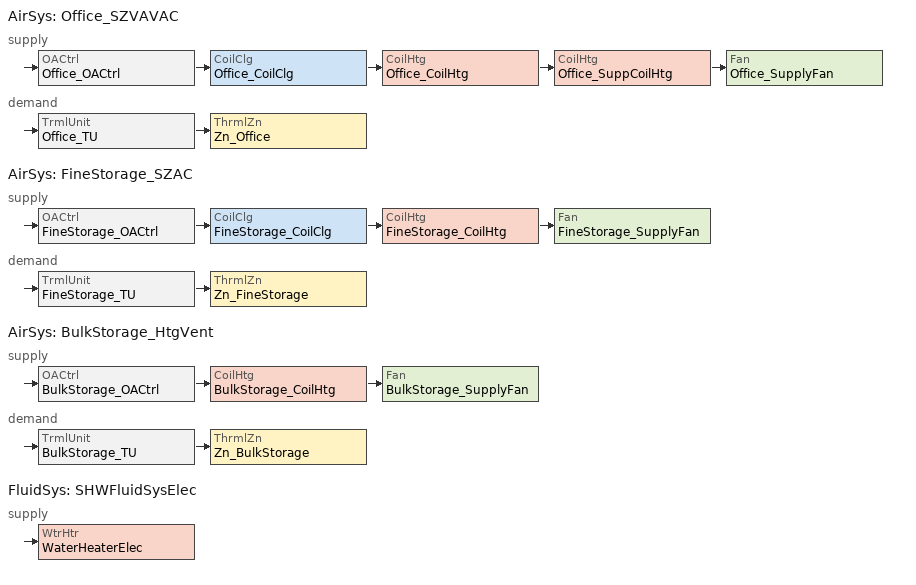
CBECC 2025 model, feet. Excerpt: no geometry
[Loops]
AirSys 'Office_SZVAVAC'
 supply: OACtrl 'Office_OACtrl' > CoilClg 'Office_CoilClg' > CoilHtg 'Office_CoilHtg' > CoilHtg 'Office_SuppCoilHtg' > Fan 'Office_SupplyFan'
 demand: TrmlUnit 'Office_TU' > ThrmlZn 'Zn_Office'
AirSys 'FineStorage_SZAC'
 supply: OACtrl 'FineStorage_OACtrl' > CoilClg 'FineStorage_CoilClg' > CoilHtg 'FineStorage_CoilHtg' > Fan 'FineStorage_SupplyFan'
 demand: TrmlUnit 'FineStorage_TU' > ThrmlZn 'Zn_FineStorage'
AirSys 'BulkStorage_HtgVent'
 supply: OACtrl 'BulkStorage_OACtrl' > CoilHtg 'BulkStorage_CoilHtg' > Fan 'BulkStorage_SupplyFan'
 demand: TrmlUnit 'BulkStorage_TU' > ThrmlZn 'Zn_BulkStorage'
FluidSys 'SHWFluidSysElec'
 supply: WtrHtr 'WaterHeaterElec'
[AirSys]
Name | Type | CtrlZnRef
Office_SZVAVAC | SZVAVHP | Zn_Office
FineStorage_SZAC | SZVAVAC | Zn_FineStorage
BulkStorage_HtgVent | HV | Zn_BulkStorage
[AirSeg]
Name | Sys | Type
Office_Supply | Office_SZVAVAC | Supply
Office_Return | Office_SZVAVAC
FineStorage_Supply | FineStorage_SZAC | Supply
FineStorage_Return | FineStorage_SZAC
BulkStorage_Supply | BulkStorage_HtgVent | Supply
BulkStorage_Return | BulkStorage_HtgVent
[CoilClg] Type=DirectExpansion; NumClgStages=2
Name | Sys | CapTotNetRtd
Office_CoilClg | Office_SZVAVAC | 73306.1
FineStorage_CoilClg | FineStorage_SZAC | 210418
[CoilHtg]
Name | Sys | Type | CapTotNetRtd | HtPumpSuppCoilHtgRef | CapTotGrossRtd | FuelSrc
Office_CoilHtg | Office_SZVAVAC | HeatPump | 79656 | Office_SuppCoilHtg
Office_SuppCoilHtg | Office_SZVAVAC | Resistance |  |  | 59450.5
FineStorage_CoilHtg | FineStorage_SZAC | Furnace |  |  | 228377 | Gas
BulkStorage_CoilHtg | BulkStorage_HtgVent | Furnace |  |  | 1.43405e+06 | Gas
[Fan]
Name | Sys | CtrlMthd | ModelingMthd | FlowCap
Office_SupplyFan | Office_SZVAVAC
FineStorage_SupplyFan | FineStorage_SZAC | VariableSpeedDrive | PowerPerUnitFlow
BulkStorage_SupplyFan | BulkStorage_HtgVent | ConstantVolume | PowerPerUnitFlow | 27334.4
[TrmlUnit]
Name | Sys | Type | ZnServedRef | PriAirSegRef | PriAirFlowMax
Office_TU | Office_SZVAVAC | Uncontrolled | Zn_Office | Office_Supply | 2585.72
FineStorage_TU | FineStorage_SZAC | VAVNoReheatBox | Zn_FineStorage | FineStorage_Supply | 7386.79
BulkStorage_TU | BulkStorage_HtgVent | Uncontrolled | Zn_BulkStorage | BulkStorage_Supply
[OACtrl]
Name | Sys | EconoCtrlMthd | EconoIntegration | EconoHiTempLockout | AirSegSupRef | AirSegRetRef
Office_OACtrl | Office_SZVAVAC | FixedDryBulb | Integrated | 75 | Office_Supply | Office_Return
FineStorage_OACtrl | FineStorage_SZAC | FixedDryBulb | Integrated | 75 | FineStorage_Supply | FineStorage_Return
BulkStorage_OACtrl | BulkStorage_HtgVent |  |  |  | BulkStorage_Supply | BulkStorage_Return
[FluidSys]
SHWFluidSysElec: Type=ServiceHotWater
[FluidSeg] Sys=SHWFluidSysElec
Name | Type | Src
SHWSupplyElec | PrimarySupply
SHWMakeupElec | MakeupFluid | MunicipalWater
[WtrHtr]
WaterHeaterElec: Sys=SHWFluidSysElec; FluidSegOutRef=SHWSupplyElec; FluidSegMakeupRef=SHWMakeupElec; UEF=0.9216; FuelSrc=Electricity
